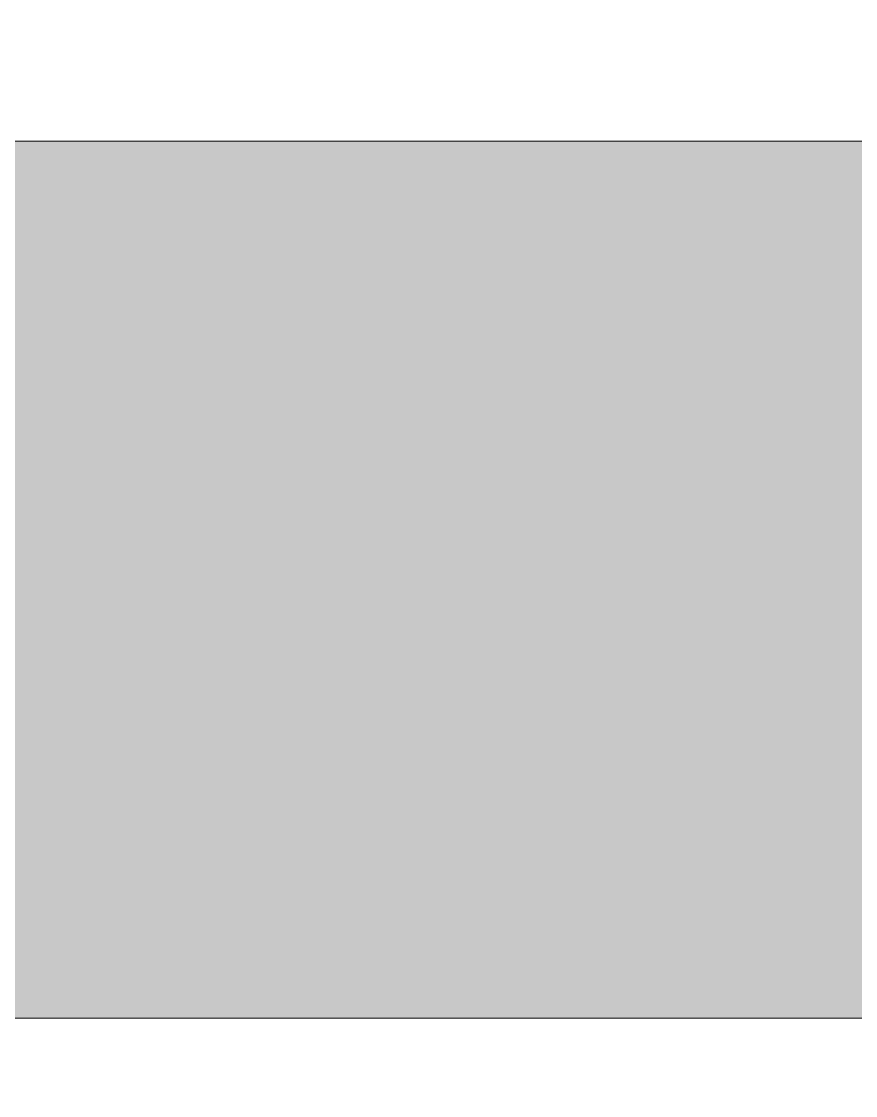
# Model space of a CAD drawing. Header units: millimetres. Extents: x -7229 to 200285, y -8553 to 29000.
# Drawn here: x 38362.47 to 38376.74, y 13508.68 to 13527.05 of the extents above; entities that cross this region are included whole.
import ezdxf

# ---------------------------------------------------------------- set-up
doc = ezdxf.new("R2010")
doc.units = ezdxf.units.MM
for name, color, linetype, lineweight, true_color in [('A-DOOR-1', 7, 'Continuous', 5, 0xaaaaaa), ('A-DOOR-2', 7, 'Continuous', 5, 0xe2e2e2), ('A-DOOR-FRAM-2', 7, 'Continuous', 5, 0xaaaaaa)]:
    doc.layers.add(name, color=color, linetype=linetype, lineweight=lineweight, true_color=true_color)
doc.layers.add('I-WALL', color=7, linetype='Continuous', lineweight=5)

# ---------------------------------------------------------------- blocks, each defined once
blk = doc.blocks.new('110_Дверь_СКБ_2Ст - Д-2 1450x2100h_Лестничная клетка EIS60-31891763-1_2_2_птичка зашивка')
at = {"layer": 'A-DOOR-2'}
blk.add_hatch(color=256, dxfattribs=at).paths.add_polyline_path([(697.5, 30), (697.5, -11), (712.5, -11), (712.5, 30)])
at = {"layer": 'A-DOOR-FRAM-2'}
for p, q in [((697.5, 30), (697.5, -11)), ((712.5, -11), (712.5, 30))]:
    blk.add_line(p, q, dxfattribs=at)

msp = doc.modelspace()

# ---------------------------------------------------------------- hatches: boundary and pattern name
at = {"layer": 'I-WALL'}
h = msp.add_hatch(dxfattribs=at)
h.set_pattern_fill('FP_2', color=256, style=0, pattern_type=2)
h.set_pattern_definition([(45, (0, 0), (-285.123, 285.123), []), (45, (285.12, 0), (-285.123, 285.123), [504.031, -100.806, 16.764, -84.042])])
h.paths.add_polyline_path([(38391, 11200), (38391, 12125), (38270, 12125), (38270, 11200)])
h.paths.add_polyline_path([(38320, 13525), (38391, 13525), (38391, 15200), (38270, 15200), (38270, 13525)])

# ---------------------------------------------------------------- block references
at = {"layer": 'A-DOOR-1', "rotation": 89.99999999999991}
msp.add_blockref('110_Дверь_СКБ_2Ст - Д-2 1450x2100h_Лестничная клетка EIS60-31891763-1_2_2_птичка зашивка', (38380, 12812.5), dxfattribs=at)

doc.saveas('drawing.dxf')
